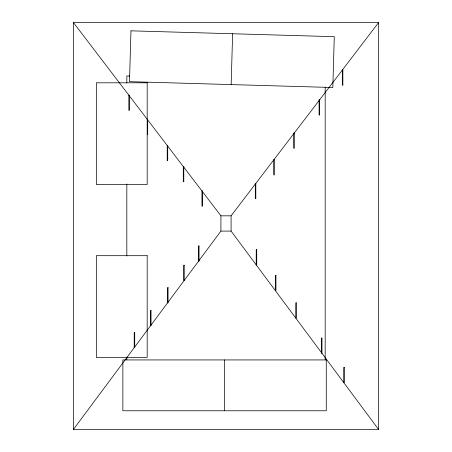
<?xml version="1.0" encoding="UTF-8"?>
<svg xmlns="http://www.w3.org/2000/svg" width="452" height="452" viewBox="0 0 452 452"><rect width="100%" height="100%" fill="white"/><g stroke="black" fill="none" stroke-linecap="round" stroke-linejoin="round"><path stroke-width="0.68" d="M231.158 84.586L232.622 33.759M73.45 429.4L220.915 231.085L220.915 215.83L73.45 22.6L378.55 22.6L378.55 429.4L73.45 429.4L73.45 22.6M378.55 429.4L231.085 231.085L231.085 215.83L378.55 22.6M129.651 75.976L126.826 75.976L126.826 83.038M147.182 119.215L147.691 119.215L147.691 134.47L147.182 134.47M220.915 215.83L231.085 215.83M220.915 231.085L231.085 231.085M325.174 87.18L325.174 359.916M224.571 359.928L224.571 410.778M126.826 183.992L126.826 256.007M126.826 356.961L126.826 359.786M130.961 30.832L129.498 81.659L332.813 87.513L334.277 36.68L130.961 30.832M342.859 70.032L342.35 70.032L342.35 85.287L342.859 85.287L342.859 70.032M147.182 82.801L96.332 82.801L96.332 184.501L147.182 184.501L147.182 82.801M129.351 95.186L128.843 95.186L128.843 110.441L129.351 110.441L129.351 95.186M319.604 99.841L319.095 99.841L319.095 115.096L319.604 115.096L319.604 99.841M294.241 133.074L293.732 133.074L293.732 148.329L294.241 148.329L294.241 133.074M167.715 145.454L167.206 145.454L167.206 160.709L167.715 160.709L167.715 145.454M274.262 159.68L273.754 159.68L273.754 174.935L274.262 174.935L274.262 159.68M183.789 166.517L183.28 166.517L183.28 181.772L183.789 181.772L183.789 166.517M255.809 183.433L255.301 183.433L255.301 198.688L255.809 198.688L255.809 183.433M202.462 190.987L201.954 190.987L201.954 206.242L202.462 206.242L202.462 190.987M199.038 245.933L198.53 245.933L198.53 261.188L199.038 261.188L199.038 245.933M256.73 249.64L256.222 249.64L256.222 264.895L256.73 264.895L256.73 249.64M147.182 255.691L96.332 255.691L96.332 357.391L147.182 357.391L147.182 255.691M184.201 265.205L183.693 265.205L183.693 280.46L184.201 280.46L184.201 265.205M275.929 275.454L275.421 275.454L275.421 290.709L275.929 290.709L275.929 275.454M168.048 287.613L167.539 287.613L167.539 302.868L168.048 302.868L168.048 287.613M296.297 302.846L295.789 302.846L295.789 318.101L296.297 318.101L296.297 302.846M151.03 310.496L150.522 310.496L150.522 325.751L151.03 325.751L151.03 310.496M134.719 332.429L134.21 332.429L134.21 347.684L134.719 347.684L134.719 332.429M321.965 338.045L321.457 338.045L321.457 353.3L321.965 353.3L321.965 338.045M326.271 359.928L122.871 359.928L122.871 410.778L326.271 410.778L326.271 359.928M344.277 367.369L343.769 367.369L343.769 382.624L344.277 382.624L344.277 367.369"/></g></svg>
